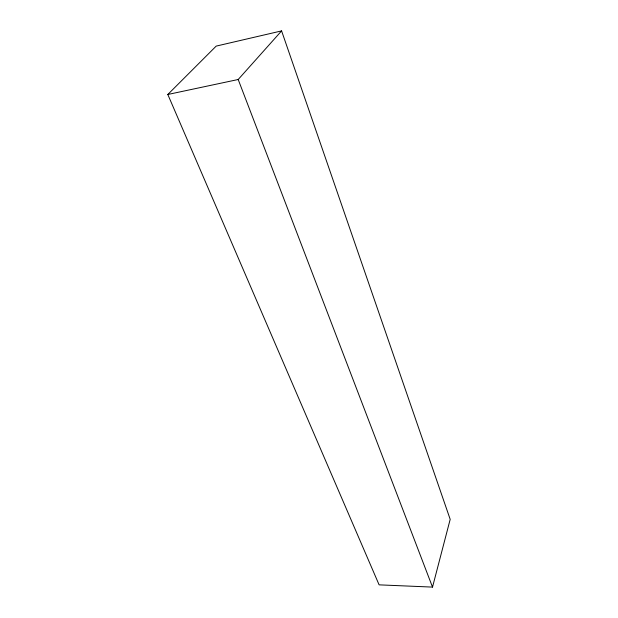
<?xml version="1.0" encoding="UTF-8"?>
<svg xmlns="http://www.w3.org/2000/svg" width="618" height="618" viewBox="0 0 618 618"><rect width="100%" height="100%" fill="white"/><g stroke="black" fill="none" stroke-linecap="round" stroke-linejoin="round"><path stroke-width="0.93" d="M432.515 587.1L450.19 519.344L281.592 30.9L216.192 46.103L167.81 94.484L379.112 584.852L432.515 587.1L238.193 79.506L281.592 30.9M167.81 94.484L238.193 79.506"/></g></svg>
